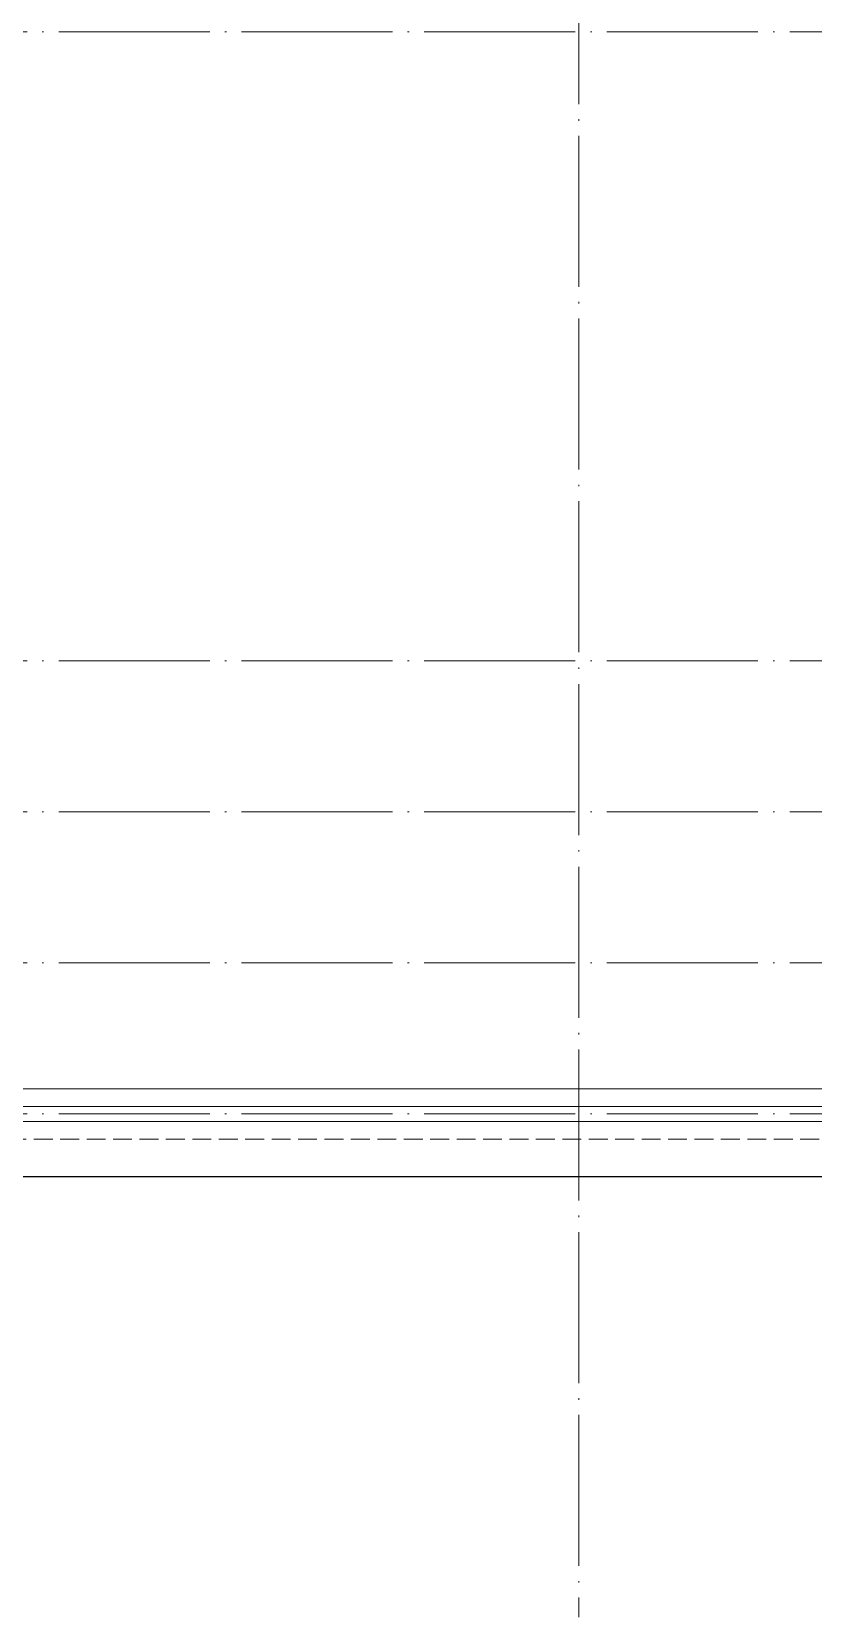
# Model space of a CAD drawing. Extents: x 27938 to 725830, y -209821 to 1628073.
# Drawn here: x 276543 to 279648, y 362324 to 368624 of the extents above; entities that cross this region are included whole.
import ezdxf

# ---------------------------------------------------------------- set-up
doc = ezdxf.new("R2010")
doc.units = 0
doc.header["$LTSCALE"] = 1000
doc.header["$MEASUREMENT"] = 0
doc.linetypes.add('DASH', pattern=[0.35, 0.25, -0.1])
doc.linetypes.add('DOTE', pattern=[2.42, 2, -0.2, 0.02, -0.2])
for name, color, linetype, lineweight in [('DOTE', 19, 'DOTE', 9), ('平面-栏杆', 135, 'Continuous', 15), ('平面-看线', 45, 'Continuous', 15)]:
    doc.layers.add(name, color=color, linetype=linetype, lineweight=lineweight)
doc.layers.add('看线', color=251, linetype='Continuous')

# ---------------------------------------------------------------- blocks, each defined once
blk = doc.blocks.new('FGDGDRGSDGDG')
at = {"layer": 'DOTE', "linetype": 'DOTE', "ltscale": 0.3}
for p, q in [((496782.5, 529998.5), (496782.5, 513948.5)), ((488182.5, 520248.5), (546982.5, 520248.5)), ((488182.5, 517748.5), (546982.5, 517748.5)), ((488182.5, 517148.5), (546982.5, 517148.5)), ((488182.5, 516548.5), (546982.5, 516548.5)), ((488182.5, 515948.5), (546982.5, 515948.5))]:
    blk.add_line(p, q, dxfattribs=at)

msp = doc.modelspace()

# ---------------------------------------------------------------- linework, layer by layer
at = {"layer": '平面-栏杆'}
for p, q in [((275816.6, 364353.7), (281716.6, 364353.7)), ((275816.6, 364293.7), (281716.6, 364293.7))]:
    msp.add_line(p, q, dxfattribs=at)
at = {"layer": '平面-看线'}
msp.add_line((275816.6, 364423.7), (281716.6, 364423.7), dxfattribs=at)
at = {"layer": '平面-看线', "linetype": 'DASH', "ltscale": 0.3}
msp.add_line((275816.6, 364223.7), (281716.6, 364223.7), dxfattribs=at)
at = {"layer": '看线', "color": 202, "ltscale": 0.5}
msp.add_lwpolyline([(281716.6, 364073.7), (275816.6, 364073.7)], dxfattribs=at)

# ---------------------------------------------------------------- block references
msp.add_blockref('FGDGDRGSDGDG', (-218065.9, -151624.7))

doc.saveas('drawing.dxf')
